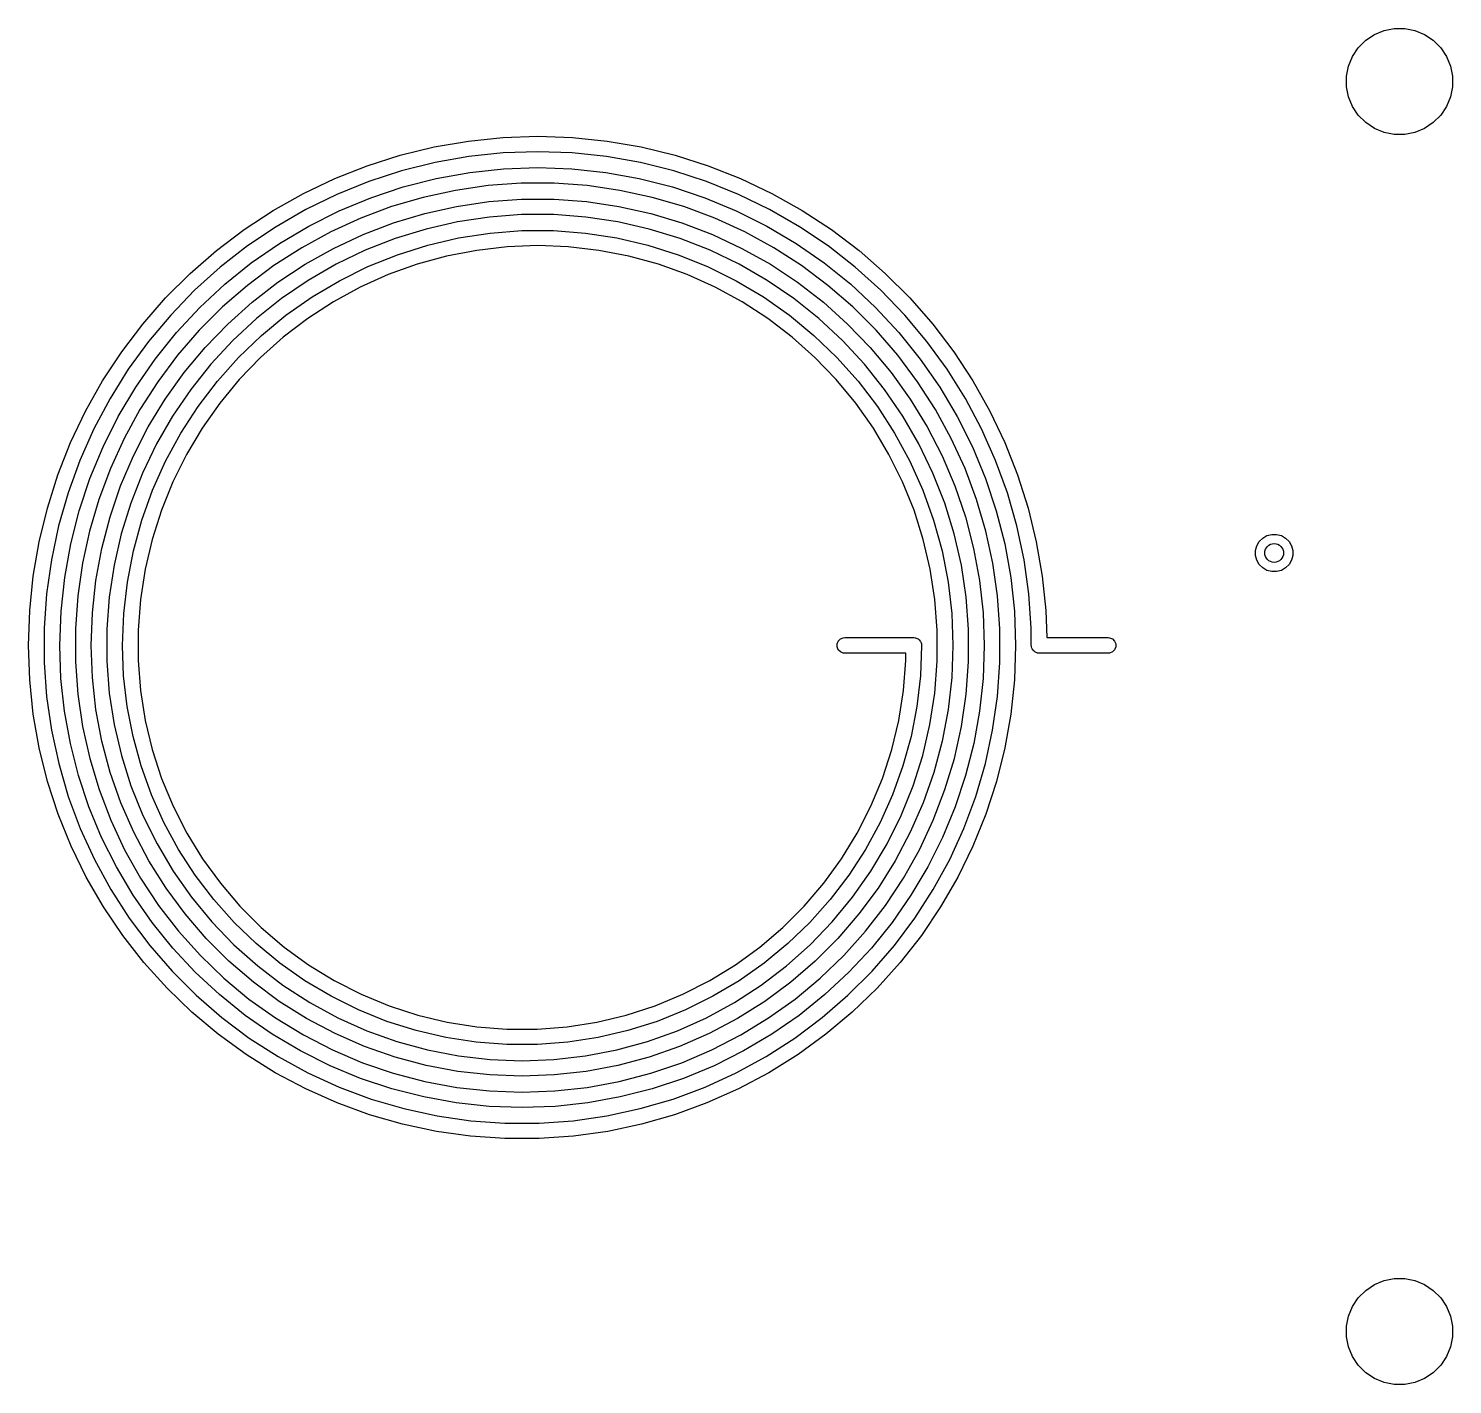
# Model space of a CAD drawing. Extents: x 25 to 275, y -107 to -24.
# Drawn here: x 87.12 to 109.85, y -106.8 to -85.15 of the extents above; entities that cross this region are included whole.
import ezdxf

# ---------------------------------------------------------------- set-up
doc = ezdxf.new("R2010")
doc.units = 0
doc.layers.add('BLACK', color=7, linetype='CONTINUOUS')

msp = doc.modelspace()

# ---------------------------------------------------------------- linework, layer by layer
at = {"layer": 'BLACK', "linetype": 'CONTINUOUS'}
for p, q in [((108.599313, -85.250367), (108.753258, -85.186601)), ((108.753258, -85.186601), (108.916685, -85.154093)), ((108.916685, -85.154093), (109.083315, -85.154093)), ((109.083315, -85.154093), (109.246742, -85.186601)), ((109.246742, -85.186601), (109.400687, -85.250367)), ((108.342941, -85.460766), (108.460766, -85.342941)), ((108.460766, -85.342941), (108.599313, -85.250367)), ((109.400687, -85.250367), (109.539234, -85.342941)), ((109.539234, -85.342941), (109.657059, -85.460766)), ((108.186601, -85.753258), (108.250367, -85.599313)), ((108.250367, -85.599313), (108.342941, -85.460766)), ((109.657059, -85.460766), (109.749633, -85.599313)), ((109.749633, -85.599313), (109.813399, -85.753258)), ((108.154093, -85.916685), (108.186601, -85.753258)), ((109.813399, -85.753258), (109.845907, -85.916685)), ((108.154093, -86.083315), (108.154093, -85.916685)), ((108.186601, -86.246742), (108.154093, -86.083315)), ((109.845907, -86.083315), (109.813399, -86.246742)), ((109.845907, -85.916685), (109.845907, -86.083315)), ((108.250367, -86.400687), (108.186601, -86.246742)), ((109.813399, -86.246742), (109.749633, -86.400687)), ((108.342941, -86.539234), (108.250367, -86.400687)), ((108.460766, -86.657059), (108.342941, -86.539234)), ((109.657059, -86.539234), (109.539234, -86.657059)), ((109.749633, -86.400687), (109.657059, -86.539234)), ((108.599313, -86.749633), (108.460766, -86.657059)), ((108.753258, -86.813399), (108.599313, -86.749633)), ((109.400687, -86.749633), (109.246742, -86.813399)), ((109.539234, -86.657059), (109.400687, -86.749633)), ((93.59692, -87.044942), (94.143646, -86.950677)), ((94.143646, -86.950677), (94.69553, -86.893941)), ((94.69553, -86.893941), (95.25, -86.875)), ((95.25, -86.875), (95.80447, -86.893941)), ((95.80447, -86.893941), (96.356354, -86.950677)), ((96.356354, -86.950677), (96.90308, -87.044942)), ((108.916685, -86.845907), (108.753258, -86.813399)), ((109.083315, -86.845907), (108.916685, -86.845907)), ((109.246742, -86.813399), (109.083315, -86.845907)), ((92.529103, -87.34413), (93.057901, -87.176297)), ((93.057901, -87.176297), (93.59692, -87.044942)), ((94.153344, -87.196886), (93.611697, -87.292393)), ((94.700333, -87.139395), (94.153344, -87.196886)), ((95.25, -87.1202), (94.700333, -87.139395)), ((95.799667, -87.139395), (95.25, -87.1202)), ((96.346656, -87.196886), (95.799667, -87.139395)), ((96.888303, -87.292393), (96.346656, -87.196886)), ((96.90308, -87.044942), (97.442099, -87.176297)), ((97.442099, -87.176297), (97.970897, -87.34413)), ((92.012991, -87.547658), (92.529103, -87.34413)), ((93.078033, -87.42545), (92.55495, -87.59541)), ((93.611697, -87.292393), (93.078033, -87.42545)), ((93.62919, -87.549255), (94.164849, -87.452612)), ((94.164849, -87.452612), (94.706039, -87.394428)), ((94.706039, -87.394428), (95.25, -87.375)), ((95.25, -87.375), (95.793961, -87.394428)), ((95.793961, -87.394428), (96.335151, -87.452612)), ((96.335151, -87.452612), (96.87081, -87.549255)), ((97.421967, -87.42545), (96.888303, -87.292393)), ((97.94505, -87.59541), (97.421967, -87.42545)), ((97.970897, -87.34413), (98.487009, -87.547658)), ((91.511972, -87.785933), (92.012991, -87.547658)), ((92.55495, -87.59541), (92.044997, -87.801445)), ((92.585336, -87.855758), (93.101789, -87.683866)), ((93.101789, -87.683866), (93.62919, -87.549255)), ((94.461146, -87.662581), (93.93971, -87.737553)), ((94.986601, -87.625), (94.461146, -87.662581)), ((95.513399, -87.625), (94.986601, -87.625)), ((96.038854, -87.662581), (95.513399, -87.625)), ((96.56029, -87.737553), (96.038854, -87.662581)), ((96.87081, -87.549255), (97.398211, -87.683866)), ((97.398211, -87.683866), (97.914664, -87.855758)), ((98.455003, -87.801445), (97.94505, -87.59541)), ((98.487009, -87.547658), (98.988028, -87.785933)), ((91.02838, -88.057842), (91.511972, -87.785933)), ((92.044997, -87.801445), (91.550658, -88.04255)), ((92.082461, -88.064056), (92.585336, -87.855758)), ((93.424952, -87.849531), (92.919493, -87.997947)), ((93.93971, -87.737553), (93.424952, -87.849531)), ((93.955837, -87.99352), (94.47073, -87.917743)), ((94.47073, -87.917743), (94.989781, -87.879753)), ((94.989781, -87.879753), (95.510219, -87.879753)), ((95.510219, -87.879753), (96.02927, -87.917743)), ((96.02927, -87.917743), (96.544163, -87.99352)), ((97.075048, -87.849531), (96.56029, -87.737553)), ((97.580507, -87.997947), (97.075048, -87.849531)), ((97.914664, -87.855758), (98.417539, -88.064056)), ((98.949342, -88.04255), (98.455003, -87.801445)), ((98.988028, -87.785933), (99.47162, -88.057842)), ((90.564472, -88.36212), (91.02838, -88.057842)), ((91.550658, -88.04255), (91.074342, -88.317551)), ((91.595726, -88.307698), (92.082461, -88.064056)), ((92.919493, -87.997947), (92.42591, -88.182044)), ((92.949477, -88.256617), (93.44785, -88.106679)), ((93.44785, -88.106679), (93.955837, -87.99352)), ((94.992756, -88.125), (94.479706, -88.163448)), ((95.507244, -88.125), (94.992756, -88.125)), ((96.020294, -88.163448), (95.507244, -88.125)), ((96.544163, -87.99352), (97.05215, -88.106679)), ((97.05215, -88.106679), (97.550523, -88.256617)), ((98.07409, -88.182044), (97.580507, -87.997947)), ((98.417539, -88.064056), (98.904274, -88.307698)), ((99.425658, -88.317551), (98.949342, -88.04255)), ((99.47162, -88.057842), (99.935528, -88.36212)), ((90.12241, -88.697346), (90.564472, -88.36212)), ((91.074342, -88.317551), (90.61837, -88.625108)), ((91.127614, -88.585442), (91.595726, -88.307698)), ((92.42591, -88.182044), (91.946718, -88.400884)), ((92.463379, -88.442533), (92.949477, -88.256617)), ((93.469374, -88.354613), (92.977742, -88.506261)), ((93.970963, -88.240128), (93.469374, -88.354613)), ((94.479706, -88.163448), (93.970963, -88.240128)), ((94.490222, -88.418711), (94.996244, -88.379862)), ((94.996244, -88.379862), (95.503756, -88.379862)), ((95.503756, -88.379862), (96.009778, -88.418711)), ((96.529037, -88.240128), (96.020294, -88.163448)), ((97.030626, -88.354613), (96.529037, -88.240128)), ((97.522258, -88.506261), (97.030626, -88.354613)), ((97.550523, -88.256617), (98.036621, -88.442533)), ((98.553282, -88.400884), (98.07409, -88.182044)), ((98.904274, -88.307698), (99.372386, -88.585442)), ((99.88163, -88.625108), (99.425658, -88.317551)), ((99.935528, -88.36212), (100.37759, -88.697346)), ((90.680508, -88.895873), (91.127614, -88.585442)), ((91.946718, -88.400884), (91.484359, -88.653351)), ((91.992148, -88.663437), (92.463379, -88.442533)), ((92.977742, -88.506261), (92.498818, -88.694225)), ((93.494498, -88.611821), (93.988659, -88.496182)), ((93.988659, -88.496182), (94.490222, -88.418711)), ((96.009778, -88.418711), (96.511341, -88.496182)), ((96.511341, -88.496182), (97.005502, -88.611821)), ((98.001182, -88.694225), (97.522258, -88.506261)), ((98.036621, -88.442533), (98.507852, -88.663437)), ((99.015641, -88.653351), (98.553282, -88.400884)), ((99.372386, -88.585442), (99.819492, -88.895873)), ((89.704256, -89.061958), (90.12241, -88.697346)), ((90.61837, -88.625108), (90.184962, -88.963723)), ((91.484359, -88.653351), (91.041189, -88.938159)), ((91.5383, -88.918149), (91.992148, -88.663437)), ((92.498818, -88.694225), (92.03528, -88.917453)), ((92.53992, -88.954664), (93.010638, -88.764947)), ((93.010638, -88.764947), (93.494498, -88.611821)), ((93.796367, -88.788133), (93.325119, -88.917634)), ((94.276146, -88.695085), (93.796367, -88.788133)), ((94.76164, -88.639037), (94.276146, -88.695085)), ((95.25, -88.620318), (94.76164, -88.639037)), ((95.73836, -88.639037), (95.25, -88.620318)), ((96.223854, -88.695085), (95.73836, -88.639037)), ((96.703633, -88.788133), (96.223854, -88.695085)), ((97.174881, -88.917634), (96.703633, -88.788133)), ((97.005502, -88.611821), (97.489362, -88.764947)), ((97.489362, -88.764947), (97.96008, -88.954664)), ((98.46472, -88.917453), (98.001182, -88.694225)), ((98.507852, -88.663437), (98.9617, -88.918149)), ((99.458811, -88.938159), (99.015641, -88.653351)), ((100.315038, -88.963723), (99.88163, -88.625108)), ((100.37759, -88.697346), (100.795744, -89.061958)), ((89.311958, -89.454256), (89.704256, -89.061958)), ((90.184962, -88.963723), (89.776231, -89.331746)), ((90.256687, -89.237409), (90.680508, -88.895873)), ((91.041189, -88.938159), (90.619466, -89.253857)), ((91.104255, -89.205311), (91.5383, -88.918149)), ((92.03528, -88.917453), (91.58972, -89.174698)), ((92.085106, -89.179856), (92.53992, -88.954664)), ((93.325119, -88.917634), (92.865166, -89.082829)), ((97.634834, -89.082829), (97.174881, -88.917634)), ((97.96008, -88.954664), (98.414894, -89.179856)), ((98.91028, -89.174698), (98.46472, -88.917453)), ((98.9617, -88.918149), (99.395745, -89.205311)), ((99.880534, -89.253857), (99.458811, -88.938159)), ((99.819492, -88.895873), (100.243313, -89.237409)), ((100.723769, -89.331746), (100.315038, -88.963723)), ((100.795744, -89.061958), (101.188042, -89.454256)), ((89.858311, -89.608311), (90.256687, -89.237409)), ((90.619466, -89.253857), (90.221339, -89.598837)), ((90.69233, -89.523389), (91.104255, -89.205311)), ((91.58972, -89.174698), (91.164629, -89.464519)), ((91.648865, -89.439204), (92.085106, -89.179856)), ((92.419209, -89.282749), (91.989863, -89.516219)), ((92.865166, -89.082829), (92.419209, -89.282749)), ((98.080791, -89.282749), (97.634834, -89.082829)), ((98.510137, -89.516219), (98.080791, -89.282749)), ((98.414894, -89.179856), (98.851135, -89.439204)), ((99.335371, -89.464519), (98.91028, -89.174698)), ((99.395745, -89.205311), (99.80767, -89.523389)), ((100.278661, -89.598837), (99.880534, -89.253857)), ((100.243313, -89.237409), (100.641689, -89.608311)), ((88.947346, -89.87241), (89.311958, -89.454256)), ((89.776231, -89.331746), (89.394167, -89.727385)), ((91.164629, -89.464519), (90.762386, -89.785298)), ((91.233757, -89.731185), (91.648865, -89.439204)), ((91.989863, -89.516219), (91.57965, -89.781871)), ((98.92035, -89.781871), (98.510137, -89.516219)), ((98.851135, -89.439204), (99.266243, -89.731185)), ((99.737614, -89.785298), (99.335371, -89.464519)), ((101.105833, -89.727385), (100.723769, -89.331746)), ((101.188042, -89.454256), (101.552654, -89.87241)), ((89.394167, -89.727385), (89.040633, -90.148711)), ((89.487409, -90.006687), (89.858311, -89.608311)), ((90.221339, -89.598837), (89.848837, -89.971339)), ((90.304721, -89.870688), (90.69233, -89.523389)), ((90.842217, -90.054085), (91.233757, -89.731185)), ((99.266243, -89.731185), (99.657783, -90.054085)), ((99.80767, -89.523389), (100.195279, -89.870688)), ((100.651163, -89.971339), (100.278661, -89.598837)), ((100.641689, -89.608311), (101.012591, -90.006687)), ((101.459367, -90.148711), (101.105833, -89.727385)), ((88.61212, -90.314472), (88.947346, -89.87241)), ((89.848837, -89.971339), (89.503857, -90.369466)), ((89.943498, -90.245353), (90.304721, -89.870688)), ((90.762386, -89.785298), (90.385239, -90.135239)), ((91.57965, -89.781871), (91.190976, -90.078144)), ((99.309024, -90.078144), (98.92035, -89.781871)), ((100.114761, -90.135239), (99.737614, -89.785298)), ((100.195279, -89.870688), (100.556502, -90.245353)), ((100.996143, -90.369466), (100.651163, -89.971339)), ((101.552654, -89.87241), (101.88788, -90.314472)), ((89.040633, -90.148711), (88.71735, -90.593672)), ((89.145873, -90.430508), (89.487409, -90.006687)), ((90.385239, -90.135239), (90.035298, -90.512386)), ((90.476544, -90.40601), (90.842217, -90.054085)), ((91.190976, -90.078144), (90.826121, -90.403301)), ((99.673879, -90.403301), (99.309024, -90.078144)), ((99.657783, -90.054085), (100.023456, -90.40601)), ((100.464702, -90.512386), (100.114761, -90.135239)), ((101.012591, -90.006687), (101.354127, -90.430508)), ((101.78265, -90.593672), (101.459367, -90.148711)), ((88.307842, -90.77838), (88.61212, -90.314472)), ((89.503857, -90.369466), (89.188159, -90.791189)), ((89.610588, -90.645387), (89.943498, -90.245353)), ((90.138884, -90.784894), (90.476544, -90.40601)), ((90.826121, -90.403301), (90.487228, -90.755434)), ((100.012772, -90.755434), (99.673879, -90.403301)), ((100.023456, -90.40601), (100.361116, -90.784894)), ((100.556502, -90.245353), (100.889412, -90.645387)), ((101.311841, -90.791189), (100.996143, -90.369466)), ((101.88788, -90.314472), (102.192158, -90.77838)), ((88.71735, -90.593672), (88.425893, -91.0601)), ((88.835442, -90.877614), (89.145873, -90.430508)), ((89.307766, -91.068655), (89.610588, -90.645387)), ((90.035298, -90.512386), (89.714519, -90.914629)), ((100.785481, -90.914629), (100.464702, -90.512386)), ((100.889412, -90.645387), (101.192234, -91.068655)), ((101.354127, -90.430508), (101.664558, -90.877614)), ((102.074107, -91.0601), (101.78265, -90.593672)), ((88.035933, -91.261972), (88.307842, -90.77838)), ((88.557698, -91.345726), (88.835442, -90.877614)), ((89.188159, -90.791189), (88.903351, -91.234359)), ((89.831218, -91.188514), (90.138884, -90.784894)), ((90.487228, -90.755434), (90.176284, -91.132475)), ((100.323716, -91.132475), (100.012772, -90.755434)), ((100.361116, -90.784894), (100.668782, -91.188514)), ((101.596649, -91.234359), (101.311841, -90.791189)), ((101.664558, -90.877614), (101.942302, -91.345726)), ((102.192158, -90.77838), (102.464067, -91.261972)), ((88.425893, -91.0601), (88.167683, -91.545723)), ((89.036648, -91.512898), (89.307766, -91.068655)), ((89.714519, -90.914629), (89.424698, -91.33972)), ((101.075302, -91.33972), (100.785481, -90.914629)), ((101.192234, -91.068655), (101.463352, -91.512898)), ((102.332317, -91.545723), (102.074107, -91.0601)), ((87.797658, -91.762991), (88.035933, -91.261972)), ((88.903351, -91.234359), (88.650884, -91.696718)), ((89.555351, -91.614501), (89.831218, -91.188514)), ((90.176284, -91.132475), (89.895115, -91.532212)), ((100.604885, -91.532212), (100.323716, -91.132475)), ((100.668782, -91.188514), (100.944649, -91.614501)), ((101.849116, -91.696718), (101.596649, -91.234359)), ((102.464067, -91.261972), (102.702342, -91.762991)), ((88.167683, -91.545723), (87.943977, -92.048175)), ((88.314056, -91.832461), (88.557698, -91.345726)), ((88.798681, -91.975746), (89.036648, -91.512898)), ((89.424698, -91.33972), (89.167453, -91.78528)), ((89.895115, -91.532212), (89.645371, -91.952299)), ((100.854629, -91.952299), (100.604885, -91.532212)), ((101.332547, -91.78528), (101.075302, -91.33972)), ((101.463352, -91.512898), (101.701319, -91.975746)), ((101.942302, -91.345726), (102.185944, -91.832461)), ((102.556023, -92.048175), (102.332317, -91.545723)), ((87.59413, -92.279103), (87.797658, -91.762991)), ((88.650884, -91.696718), (88.432044, -92.17591)), ((89.167453, -91.78528), (88.944225, -92.248818)), ((89.312903, -92.060356), (89.555351, -91.614501)), ((100.944649, -91.614501), (101.187097, -92.060356)), ((101.555775, -92.248818), (101.332547, -91.78528)), ((102.067956, -92.17591), (101.849116, -91.696718)), ((102.702342, -91.762991), (102.90587, -92.279103)), ((88.105758, -92.335336), (88.314056, -91.832461)), ((88.595135, -92.45473), (88.798681, -91.975746)), ((89.645371, -91.952299), (89.428517, -92.390272)), ((101.071483, -92.390272), (100.854629, -91.952299)), ((101.701319, -91.975746), (101.904865, -92.45473)), ((102.185944, -91.832461), (102.394242, -92.335336)), ((87.943977, -92.048175), (87.755865, -92.565008)), ((88.432044, -92.17591), (88.247947, -92.669493)), ((89.105296, -92.523462), (89.312903, -92.060356)), ((101.187097, -92.060356), (101.394704, -92.523462)), ((102.252053, -92.669493), (102.067956, -92.17591)), ((102.744135, -92.565008), (102.556023, -92.048175)), ((87.426297, -92.807901), (87.59413, -92.279103)), ((87.933866, -92.851789), (88.105758, -92.335336)), ((88.427096, -92.947294), (88.595135, -92.45473)), ((88.944225, -92.248818), (88.756261, -92.727742)), ((89.428517, -92.390272), (89.245826, -92.84356)), ((101.254174, -92.84356), (101.071483, -92.390272)), ((101.743739, -92.727742), (101.555775, -92.248818)), ((101.904865, -92.45473), (102.072904, -92.947294)), ((102.394242, -92.335336), (102.566134, -92.851789)), ((102.90587, -92.279103), (103.073703, -92.807901)), ((87.755865, -92.565008), (87.604264, -93.093704)), ((88.247947, -92.669493), (88.099531, -93.174952)), ((88.933749, -93.001101), (89.105296, -92.523462)), ((101.394704, -92.523462), (101.566251, -93.001101)), ((102.400469, -93.174952), (102.252053, -92.669493)), ((102.895736, -93.093704), (102.744135, -92.565008)), ((87.294942, -93.34692), (87.426297, -92.807901)), ((87.799255, -93.37919), (87.933866, -92.851789)), ((88.756261, -92.727742), (88.604613, -93.219374)), ((89.245826, -92.84356), (89.098369, -93.309502)), ((101.401631, -93.309502), (101.254174, -92.84356)), ((101.895387, -93.219374), (101.743739, -92.727742)), ((102.566134, -92.851789), (102.700745, -93.37919)), ((103.073703, -92.807901), (103.205058, -93.34692)), ((87.604264, -93.093704), (87.489912, -93.631687)), ((88.295459, -93.45081), (88.427096, -92.947294)), ((88.799268, -93.490471), (88.933749, -93.001101)), ((101.566251, -93.001101), (101.700732, -93.490471)), ((102.072904, -92.947294), (102.204541, -93.45081)), ((103.010088, -93.631687), (102.895736, -93.093704)), ((87.200677, -93.893646), (87.294942, -93.34692)), ((87.702612, -93.914849), (87.799255, -93.37919)), ((88.099531, -93.174952), (87.987553, -93.68971)), ((88.604613, -93.219374), (88.490128, -93.720963)), ((89.098369, -93.309502), (88.987013, -93.785365)), ((101.512987, -93.785365), (101.401631, -93.309502)), ((102.009872, -93.720963), (101.895387, -93.219374)), ((102.512447, -93.68971), (102.400469, -93.174952)), ((102.700745, -93.37919), (102.797388, -93.914849)), ((103.205058, -93.34692), (103.299323, -93.893646)), ((106.722836, -93.410195), (106.761994, -93.342372)), ((106.761994, -93.342372), (106.817372, -93.286994)), ((106.817372, -93.286994), (106.885195, -93.247836)), ((106.885195, -93.247836), (106.960842, -93.227567)), ((106.960842, -93.227567), (107.039158, -93.227567)), ((107.039158, -93.227567), (107.114805, -93.247836)), ((107.114805, -93.247836), (107.182628, -93.286994)), ((107.182628, -93.286994), (107.238006, -93.342372)), ((107.238006, -93.342372), (107.277164, -93.410195)), ((88.200929, -93.962592), (88.295459, -93.45081)), ((88.702642, -93.988698), (88.799268, -93.490471)), ((101.700732, -93.490471), (101.797358, -93.988698)), ((102.204541, -93.45081), (102.299071, -93.962592)), ((106.702567, -93.485842), (106.722836, -93.410195)), ((106.702567, -93.564158), (106.702567, -93.485842)), ((106.722836, -93.639805), (106.702567, -93.564158)), ((107.277164, -93.410195), (107.297433, -93.485842)), ((107.297433, -93.564158), (107.277164, -93.639805)), ((107.297433, -93.485842), (107.297433, -93.564158)), ((87.489912, -93.631687), (87.413366, -94.176337)), ((87.987553, -93.68971), (87.912581, -94.211146)), ((88.490128, -93.720963), (88.413448, -94.229706)), ((88.987013, -93.785365), (88.912411, -94.268356)), ((101.587589, -94.268356), (101.512987, -93.785365)), ((102.086552, -94.229706), (102.009872, -93.720963)), ((102.587419, -94.211146), (102.512447, -93.68971)), ((103.086634, -94.176337), (103.010088, -93.631687)), ((106.761994, -93.707628), (106.722836, -93.639805)), ((106.817372, -93.763006), (106.761994, -93.707628)), ((106.885195, -93.802164), (106.817372, -93.763006)), ((106.960842, -93.822433), (106.885195, -93.802164)), ((107.039158, -93.822433), (106.960842, -93.822433)), ((107.114805, -93.802164), (107.039158, -93.822433)), ((107.182628, -93.763006), (107.114805, -93.802164)), ((107.238006, -93.707628), (107.182628, -93.763006)), ((107.277164, -93.639805), (107.238006, -93.707628)), ((87.143941, -94.44553), (87.200677, -93.893646)), ((87.644428, -94.456039), (87.702612, -93.914849)), ((88.144007, -94.479908), (88.200929, -93.962592)), ((88.644439, -94.492861), (88.702642, -93.988698)), ((101.797358, -93.988698), (101.855561, -94.492861)), ((102.299071, -93.962592), (102.355993, -94.479908)), ((102.797388, -93.914849), (102.855572, -94.456039)), ((103.299323, -93.893646), (103.356059, -94.44553)), ((87.413366, -94.176337), (87.375, -94.724999)), ((87.912581, -94.211146), (87.875, -94.736601)), ((88.413448, -94.229706), (88.375, -94.742756)), ((88.912411, -94.268356), (88.875, -94.755641)), ((101.625, -94.755641), (101.587589, -94.268356)), ((102.125, -94.742756), (102.086552, -94.229706)), ((102.625, -94.736601), (102.587419, -94.211146)), ((103.125, -94.724999), (103.086634, -94.176337)), ((87.125, -95), (87.143941, -94.44553)), ((87.625, -95), (87.644428, -94.456039)), ((88.125, -95), (88.144007, -94.479908)), ((88.625, -95), (88.644439, -94.492861)), ((101.855561, -94.492861), (101.875, -95)), ((102.355993, -94.479908), (102.375, -95)), ((102.855572, -94.456039), (102.875, -95)), ((103.356059, -94.44553), (103.37073, -94.875)), ((87.375, -94.724999), (87.375, -95)), ((87.875, -94.736601), (87.875, -95)), ((88.375, -94.742756), (88.375, -95)), ((102.125, -95), (102.125, -94.742756)), ((102.625, -95), (102.625, -94.736601)), ((103.125, -95), (103.125, -94.724999)), ((88.875, -94.755641), (88.875, -95)), ((100.027402, -94.975614), (100.046066, -94.930554)), ((100.046066, -94.930554), (100.080554, -94.896066)), ((100.080554, -94.896066), (100.125614, -94.877402)), ((100.125614, -94.877402), (100.15, -94.875)), ((100.15, -94.875), (101.25, -94.875)), ((101.25, -94.875), (101.274386, -94.877402)), ((101.274386, -94.877402), (101.276153, -94.878134)), ((101.276153, -94.878134), (101.277815, -94.878134)), ((101.277815, -94.878134), (101.288031, -94.883054)), ((101.288031, -94.883054), (101.319446, -94.896066)), ((101.319446, -94.896066), (101.323528, -94.900148)), ((101.323528, -94.900148), (101.327936, -94.902271)), ((101.327936, -94.902271), (101.336933, -94.913553)), ((101.336933, -94.913553), (101.353934, -94.930554)), ((101.353934, -94.930554), (101.357655, -94.939538)), ((101.357655, -94.939538), (101.362621, -94.945765)), ((101.362621, -94.945765), (101.36555, -94.958598)), ((101.36555, -94.958598), (101.372598, -94.975614)), ((101.625, -95), (101.625, -94.755641)), ((103.37073, -94.875), (104.35, -94.875)), ((104.35, -94.875), (104.374386, -94.877402)), ((104.374386, -94.877402), (104.419446, -94.896066)), ((104.419446, -94.896066), (104.453934, -94.930554)), ((104.453934, -94.930554), (104.472598, -94.975614)), ((87.144183, -95.549332), (87.125, -95)), ((87.375, -95), (87.375, -95.272328)), ((87.643791, -95.526126), (87.625, -95)), ((87.875, -95), (87.875, -95.260393)), ((88.144224, -95.513769), (88.125, -95)), ((88.375, -95), (88.375, -95.253942)), ((88.643706, -95.488001), (88.625, -95)), ((88.875, -95), (88.875, -95.240652)), ((100.027402, -95.024386), (100.027402, -94.975614)), ((100.046066, -95.069446), (100.027402, -95.024386)), ((100.080554, -95.103934), (100.046066, -95.069446)), ((100.125614, -95.122598), (100.080554, -95.103934)), ((100.15, -95.125), (100.125614, -95.122598)), ((101.125, -95.125), (100.15, -95.125)), ((101.125, -95.240652), (101.125, -95.125)), ((101.375, -95), (101.356294, -95.488001)), ((101.372598, -94.975614), (101.372598, -94.989476)), ((101.372598, -94.989476), (101.375, -95)), ((101.625, -95.253942), (101.625, -95)), ((101.875, -95), (101.855776, -95.513769)), ((102.125, -95.260393), (102.125, -95)), ((102.375, -95), (102.356209, -95.526126)), ((102.625, -95.272328), (102.625, -95)), ((102.875, -95), (102.855817, -95.549332)), ((103.127402, -95.010523), (103.125, -95)), ((103.127402, -95.024386), (103.127402, -95.010523)), ((103.134449, -95.041401), (103.127402, -95.024386)), ((103.137379, -95.054235), (103.134449, -95.041401)), ((103.142344, -95.060461), (103.137379, -95.054235)), ((103.146066, -95.069446), (103.142344, -95.060461)), ((103.163066, -95.086446), (103.146066, -95.069446)), ((103.172064, -95.097729), (103.163066, -95.086446)), ((103.176471, -95.099851), (103.172064, -95.097729)), ((103.180554, -95.103934), (103.176471, -95.099851)), ((103.211968, -95.116945), (103.180554, -95.103934)), ((103.222185, -95.121866), (103.211968, -95.116945)), ((103.223847, -95.121866), (103.222185, -95.121866)), ((103.225614, -95.122598), (103.223847, -95.121866)), ((103.25, -95.125), (103.225614, -95.122598)), ((104.35, -95.125), (103.25, -95.125)), ((104.374386, -95.122598), (104.35, -95.125)), ((104.419446, -95.103934), (104.374386, -95.122598)), ((104.453934, -95.069446), (104.419446, -95.103934)), ((104.472598, -95.024386), (104.453934, -95.069446)), ((104.472598, -94.975614), (104.472598, -95.024386)), ((87.375, -95.272328), (87.413855, -95.815595)), ((87.875, -95.260393), (87.913015, -95.77979)), ((88.375, -95.253942), (88.413878, -95.760336)), ((88.875, -95.240652), (88.912762, -95.720472)), ((101.087238, -95.720472), (101.125, -95.240652)), ((101.586122, -95.760336), (101.625, -95.253942)), ((102.086985, -95.77979), (102.125, -95.260393)), ((102.586145, -95.815595), (102.625, -95.272328)), ((87.201639, -96.095988), (87.144183, -95.549332)), ((87.700067, -96.049572), (87.643791, -95.526126)), ((88.201788, -96.024666), (88.144224, -95.513769)), ((88.699712, -95.973139), (88.643706, -95.488001)), ((101.356294, -95.488001), (101.300288, -95.973139)), ((101.855776, -95.513769), (101.798212, -96.024666)), ((102.356209, -95.526126), (102.299933, -96.049572)), ((102.855817, -95.549332), (102.798361, -96.095988)), ((87.413855, -95.815595), (87.491367, -96.354706)), ((87.913015, -95.77979), (87.988842, -96.295027)), ((88.413878, -95.760336), (88.491406, -96.262267)), ((88.912762, -95.720472), (88.988055, -96.19585)), ((101.011945, -96.19585), (101.087238, -95.720472)), ((101.508594, -96.262267), (101.586122, -95.760336)), ((102.011158, -96.295027), (102.086985, -95.77979)), ((102.508633, -96.354706), (102.586145, -95.815595)), ((87.297088, -96.637305), (87.201639, -96.095988)), ((87.793542, -96.567669), (87.700067, -96.049572)), ((88.297371, -96.529831), (88.201788, -96.024666)), ((88.792692, -96.452566), (88.699712, -95.973139)), ((101.300288, -95.973139), (101.207308, -96.452566)), ((101.798212, -96.024666), (101.702629, -96.529831)), ((102.299933, -96.049572), (102.206458, -96.567669)), ((102.798361, -96.095988), (102.702912, -96.637305)), ((87.988842, -96.295027), (88.102076, -96.803354)), ((88.491406, -96.262267), (88.607129, -96.756792)), ((88.988055, -96.19585), (89.100413, -96.663856)), ((100.899587, -96.663856), (101.011945, -96.19585)), ((101.392871, -96.756792), (101.508594, -96.262267)), ((101.897924, -96.803354), (102.011158, -96.295027)), ((87.491367, -96.354706), (87.607142, -96.886914)), ((88.430437, -97.026442), (88.297371, -96.529831)), ((88.922098, -96.923469), (88.792692, -96.452566)), ((101.207308, -96.452566), (101.077902, -96.923469)), ((101.702629, -96.529831), (101.569563, -97.026442)), ((102.392858, -96.886914), (102.508633, -96.354706)), ((87.430064, -97.170644), (87.297088, -96.637305)), ((87.923739, -97.077778), (87.793542, -96.567669)), ((88.607129, -96.756792), (88.760369, -97.241006)), ((89.100413, -96.663856), (89.249144, -97.121603)), ((100.750856, -97.121603), (100.899587, -96.663856)), ((101.239631, -97.241006), (101.392871, -96.756792)), ((102.206458, -96.567669), (102.076261, -97.077778)), ((102.702912, -96.637305), (102.569936, -97.170644)), ((87.607142, -96.886914), (87.760589, -97.409507)), ((88.102076, -96.803354), (88.252114, -97.302059)), ((89.087172, -97.383084), (88.922098, -96.923469)), ((101.077902, -96.923469), (100.912828, -97.383084)), ((101.747886, -97.302059), (101.897924, -96.803354)), ((102.239411, -97.409507), (102.392858, -96.886914)), ((87.599921, -97.693409), (87.430064, -97.170644)), ((88.089996, -97.577298), (87.923739, -97.077778)), ((88.600243, -97.51172), (88.430437, -97.026442)), ((88.760369, -97.241006), (88.950224, -97.71207)), ((89.249144, -97.121603), (89.433331, -97.566269)), ((100.566669, -97.566269), (100.750856, -97.121603)), ((101.049776, -97.71207), (101.239631, -97.241006)), ((101.569563, -97.026442), (101.399757, -97.51172)), ((102.076261, -97.077778), (101.910004, -97.577298)), ((102.569936, -97.170644), (102.400079, -97.693409)), ((87.760589, -97.409507), (87.950927, -97.919822)), ((88.252114, -97.302059), (88.438155, -97.788482)), ((89.286945, -97.828714), (89.087172, -97.383084)), ((100.912828, -97.383084), (100.713055, -97.828714)), ((101.561845, -97.788482), (101.747886, -97.302059)), ((102.049073, -97.919822), (102.239411, -97.409507)), ((87.80583, -98.203051), (87.599921, -97.693409)), ((88.291464, -98.063686), (88.089996, -97.577298)), ((88.805839, -97.982951), (88.600243, -97.51172)), ((89.433331, -97.566269), (89.651839, -97.995114)), ((100.348161, -97.995114), (100.566669, -97.566269)), ((101.399757, -97.51172), (101.194161, -97.982951)), ((101.910004, -97.577298), (101.708536, -98.063686)), ((102.400079, -97.693409), (102.19417, -98.203051)), ((87.950927, -97.919822), (88.177185, -98.415258)), ((88.438155, -97.788482), (88.659207, -98.260027)), ((88.950224, -97.71207), (89.175582, -98.167218)), ((89.520244, -98.257744), (89.286945, -97.828714)), ((100.713055, -97.828714), (100.479756, -98.257744)), ((100.824418, -98.167218), (101.049776, -97.71207)), ((101.340793, -98.260027), (101.561845, -97.788482)), ((101.822815, -98.415258), (102.049073, -97.919822)), ((88.527117, -98.534461), (88.291464, -98.063686)), ((89.046075, -98.4375), (88.805839, -97.982951)), ((89.651839, -97.995114), (89.903319, -98.405493)), ((100.096681, -98.405493), (100.348161, -97.995114)), ((101.194161, -97.982951), (100.953925, -98.4375)), ((101.708536, -98.063686), (101.472883, -98.534461)), ((88.046788, -98.697089), (87.80583, -98.203051)), ((88.659207, -98.260027), (88.914089, -98.714178)), ((89.175582, -98.167218), (89.435121, -98.603779)), ((89.7857, -98.667656), (89.520244, -98.257744)), ((100.479756, -98.257744), (100.2143, -98.667656)), ((100.564879, -98.603779), (100.824418, -98.167218)), ((101.085911, -98.714178), (101.340793, -98.260027)), ((102.19417, -98.203051), (101.953212, -98.697089)), ((88.177185, -98.415258), (88.43821, -98.89329)), ((88.795755, -98.987226), (88.527117, -98.534461)), ((89.319608, -98.872825), (89.046075, -98.4375)), ((89.435121, -98.603779), (89.727316, -99.019193)), ((89.903319, -98.405493), (90.186222, -98.794876)), ((99.813778, -98.794876), (100.096681, -98.405493)), ((100.272684, -99.019193), (100.564879, -98.603779)), ((100.953925, -98.4375), (100.680392, -98.872825)), ((101.472883, -98.534461), (101.204245, -98.987226)), ((101.56179, -98.89329), (101.822815, -98.415258)), ((88.321621, -99.173114), (88.046788, -98.697089)), ((88.914089, -98.714178), (89.201442, -99.148513)), ((90.081756, -99.056046), (89.7857, -98.667656)), ((90.186222, -98.794876), (90.498804, -99.160863)), ((99.501196, -99.160863), (99.813778, -98.794876)), ((100.2143, -98.667656), (99.918244, -99.056046)), ((100.798558, -99.148513), (101.085911, -98.714178)), ((101.953212, -98.697089), (101.678379, -99.173114)), ((88.43821, -98.89329), (88.732673, -99.351483)), ((89.096008, -99.419673), (88.795755, -98.987226)), ((89.624909, -99.286492), (89.319608, -98.872825)), ((89.727316, -99.019193), (90.050453, -99.41102)), ((90.406675, -99.420632), (90.081756, -99.056046)), ((99.918244, -99.056046), (99.593325, -99.420632)), ((99.949547, -99.41102), (100.272684, -99.019193)), ((100.680392, -98.872825), (100.375091, -99.286492)), ((101.204245, -98.987226), (100.903992, -99.419673)), ((101.267327, -99.351483), (101.56179, -98.89329)), ((88.628991, -99.628809), (88.321621, -99.173114)), ((89.201442, -99.148513), (89.519733, -99.560713)), ((89.960268, -99.676188), (89.624909, -99.286492)), ((90.498804, -99.160863), (90.839137, -99.501196)), ((99.160863, -99.501196), (99.501196, -99.160863)), ((100.375091, -99.286492), (100.039732, -99.676188)), ((100.480267, -99.560713), (100.798558, -99.148513)), ((101.678379, -99.173114), (101.371009, -99.628809)), ((88.732673, -99.351483), (89.059073, -99.787502)), ((89.426347, -99.829598), (89.096008, -99.419673)), ((90.050453, -99.41102), (90.402636, -99.776961)), ((90.758549, -99.759277), (90.406675, -99.420632)), ((90.839137, -99.501196), (91.205124, -99.813778)), ((98.794876, -99.813778), (99.160863, -99.501196)), ((99.593325, -99.420632), (99.241451, -99.759277)), ((99.597364, -99.776961), (99.949547, -99.41102)), ((100.903992, -99.419673), (100.573653, -99.829598)), ((100.940927, -99.787502), (101.267327, -99.351483)), ((88.9674, -100.061952), (88.628991, -99.628809)), ((89.519733, -99.560713), (89.867263, -99.94858)), ((90.323812, -100.039732), (89.960268, -99.676188)), ((100.039732, -99.676188), (99.676188, -100.039732)), ((100.132737, -99.94858), (100.480267, -99.560713)), ((101.371009, -99.628809), (101.0326, -100.061952)), ((89.059073, -99.787502), (89.415746, -100.199125)), ((89.785087, -100.214913), (89.426347, -99.829598)), ((89.867263, -99.94858), (90.242179, -100.310045)), ((90.402636, -99.776961), (90.781799, -100.114869)), ((91.135313, -100.069992), (90.758549, -99.759277)), ((91.205124, -99.813778), (91.594507, -100.096681)), ((98.405493, -100.096681), (98.794876, -99.813778)), ((99.241451, -99.759277), (98.864687, -100.069992)), ((99.218201, -100.114869), (99.597364, -99.776961)), ((99.757821, -100.310045), (100.132737, -99.94858)), ((100.573653, -99.829598), (100.214913, -100.214913)), ((100.584254, -100.199125), (100.940927, -99.787502)), ((89.335199, -100.470435), (88.9674, -100.061952)), ((89.415746, -100.199125), (89.800875, -100.584254)), ((90.713508, -100.375091), (90.323812, -100.039732)), ((90.781799, -100.114869), (91.185715, -100.422761)), ((91.534757, -100.350955), (91.135313, -100.069992)), ((91.594507, -100.096681), (92.004886, -100.348161)), ((97.995114, -100.348161), (98.405493, -100.096681)), ((98.864687, -100.069992), (98.465243, -100.350955)), ((98.814285, -100.422761), (99.218201, -100.114869)), ((99.676188, -100.039732), (99.286492, -100.375091)), ((100.199125, -100.584254), (100.584254, -100.199125)), ((101.0326, -100.061952), (100.664801, -100.470435)), ((90.170402, -100.573653), (89.785087, -100.214913)), ((90.242179, -100.310045), (90.64248, -100.643178)), ((91.127175, -100.680392), (90.713508, -100.375091)), ((91.185715, -100.422761), (91.612015, -100.69883)), ((91.954536, -100.600516), (91.534757, -100.350955)), ((92.004886, -100.348161), (92.433731, -100.566669)), ((97.566269, -100.566669), (97.995114, -100.348161)), ((98.465243, -100.350955), (98.045464, -100.600516)), ((98.387985, -100.69883), (98.814285, -100.422761)), ((99.286492, -100.375091), (98.872825, -100.680392)), ((99.35752, -100.643178), (99.757821, -100.310045)), ((100.214913, -100.214913), (99.829598, -100.573653)), ((89.730596, -100.852266), (89.335199, -100.470435)), ((89.800875, -100.584254), (90.212498, -100.940927)), ((90.580327, -100.903992), (90.170402, -100.573653)), ((90.64248, -100.643178), (91.06603, -100.946202)), ((92.392187, -100.817211), (91.954536, -100.600516)), ((92.433731, -100.566669), (92.878397, -100.750856)), ((97.121603, -100.750856), (97.566269, -100.566669)), ((98.045464, -100.600516), (97.607813, -100.817211)), ((98.93397, -100.946202), (99.35752, -100.643178)), ((99.829598, -100.573653), (99.419673, -100.903992)), ((99.787502, -100.940927), (100.199125, -100.584254)), ((100.664801, -100.470435), (100.269404, -100.852266)), ((90.151666, -101.205585), (89.730596, -100.852266)), ((91.5625, -100.953925), (91.127175, -100.680392)), ((91.612015, -100.69883), (92.058197, -100.941457)), ((92.845142, -100.999768), (92.392187, -100.817211)), ((92.878397, -100.750856), (93.336144, -100.899587)), ((96.663856, -100.899587), (97.121603, -100.750856)), ((97.607813, -100.817211), (97.154858, -100.999768)), ((97.941803, -100.941457), (98.387985, -100.69883)), ((98.872825, -100.680392), (98.4375, -100.953925)), ((100.269404, -100.852266), (99.848334, -101.205585)), ((90.212498, -100.940927), (90.648517, -101.267327)), ((91.012774, -101.204245), (90.580327, -100.903992)), ((91.06603, -100.946202), (91.51057, -101.2175)), ((92.017049, -101.194161), (91.5625, -100.953925)), ((92.058197, -100.941457), (92.521643, -101.149216)), ((93.310743, -101.147116), (92.845142, -100.999768)), ((93.336144, -100.899587), (93.80415, -101.011945)), ((93.80415, -101.011945), (94.279528, -101.087238)), ((94.279528, -101.087238), (94.759348, -101.125)), ((95.240652, -101.125), (95.720472, -101.087238)), ((95.720472, -101.087238), (96.19585, -101.011945)), ((96.19585, -101.011945), (96.663856, -100.899587)), ((97.154858, -100.999768), (96.689257, -101.147116)), ((97.478357, -101.149216), (97.941803, -100.941457)), ((98.4375, -100.953925), (97.982951, -101.194161)), ((98.48943, -101.2175), (98.93397, -100.946202)), ((99.419673, -100.903992), (98.987226, -101.204245)), ((99.351483, -101.267327), (99.787502, -100.940927)), ((90.596356, -101.528671), (90.151666, -101.205585)), ((90.648517, -101.267327), (91.10671, -101.56179)), ((91.465539, -101.472883), (91.012774, -101.204245)), ((91.51057, -101.2175), (91.973727, -101.455626)), ((92.48828, -101.399757), (92.017049, -101.194161)), ((92.521643, -101.149216), (92.999633, -101.320889)), ((92.999633, -101.320889), (93.489362, -101.455469)), ((93.786257, -101.258391), (93.310743, -101.147116)), ((94.268893, -101.332938), (93.786257, -101.258391)), ((94.75582, -101.370322), (94.268893, -101.332938)), ((94.759348, -101.125), (95.240652, -101.125)), ((95.731107, -101.332938), (95.24418, -101.370322)), ((96.213743, -101.258391), (95.731107, -101.332938)), ((96.689257, -101.147116), (96.213743, -101.258391)), ((96.510638, -101.455469), (97.000367, -101.320889)), ((97.000367, -101.320889), (97.478357, -101.149216)), ((97.982951, -101.194161), (97.51172, -101.399757)), ((98.026273, -101.455626), (98.48943, -101.2175)), ((98.987226, -101.204245), (98.534461, -101.472883)), ((98.89329, -101.56179), (99.351483, -101.267327)), ((99.848334, -101.205585), (99.403644, -101.528671)), ((91.0625, -101.81995), (90.596356, -101.528671)), ((91.10671, -101.56179), (91.584742, -101.822815)), ((91.936314, -101.708536), (91.465539, -101.472883)), ((91.973727, -101.455626), (92.453031, -101.659308)), ((92.973558, -101.569563), (92.48828, -101.399757)), ((93.489362, -101.455469), (93.987956, -101.552166)), ((93.987956, -101.552166), (94.492489, -101.610412)), ((95.24418, -101.370322), (94.75582, -101.370322)), ((95.507511, -101.610412), (96.012044, -101.552166)), ((96.012044, -101.552166), (96.510638, -101.455469)), ((97.51172, -101.399757), (97.026442, -101.569563)), ((97.546969, -101.659308), (98.026273, -101.455626)), ((98.534461, -101.472883), (98.063686, -101.708536)), ((98.415258, -101.822815), (98.89329, -101.56179)), ((99.403644, -101.528671), (98.9375, -101.81995)), ((92.422702, -101.910004), (91.936314, -101.708536)), ((92.453031, -101.659308), (92.945923, -101.82746)), ((93.470169, -101.702629), (92.973558, -101.569563)), ((93.975334, -101.798212), (93.470169, -101.702629)), ((94.492489, -101.610412), (95, -101.629865)), ((95, -101.629865), (95.507511, -101.610412)), ((96.529831, -101.702629), (96.024666, -101.798212)), ((97.026442, -101.569563), (96.529831, -101.702629)), ((97.054077, -101.82746), (97.546969, -101.659308)), ((98.063686, -101.708536), (97.577298, -101.910004)), ((91.547827, -102.078003), (91.0625, -101.81995)), ((91.584742, -101.822815), (92.080178, -102.049073)), ((92.922222, -102.076261), (92.422702, -101.910004)), ((92.945923, -101.82746), (93.449776, -101.959184)), ((93.449776, -101.959184), (93.961899, -102.053778)), ((94.486231, -101.855776), (93.975334, -101.798212)), ((95, -101.875), (94.486231, -101.855776)), ((95.513769, -101.855776), (95, -101.875)), ((96.024666, -101.798212), (95.513769, -101.855776)), ((96.038101, -102.053778), (96.550224, -101.959184)), ((96.550224, -101.959184), (97.054077, -101.82746)), ((97.577298, -101.910004), (97.077778, -102.076261)), ((97.919822, -102.049073), (98.415258, -101.822815)), ((98.9375, -101.81995), (98.452173, -102.078003)), ((92.049973, -102.301573), (91.547827, -102.078003)), ((92.080178, -102.049073), (92.590493, -102.239411)), ((92.590493, -102.239411), (93.113086, -102.392858)), ((93.432331, -102.206458), (92.922222, -102.076261)), ((93.950428, -102.299933), (93.432331, -102.206458)), ((93.961899, -102.053778), (94.479561, -102.110737)), ((94.479561, -102.110737), (95, -102.129757)), ((95, -102.129757), (95.520439, -102.110737)), ((95.520439, -102.110737), (96.038101, -102.053778)), ((96.567669, -102.206458), (96.049572, -102.299933)), ((97.077778, -102.076261), (96.567669, -102.206458)), ((96.886914, -102.392858), (97.409507, -102.239411)), ((97.409507, -102.239411), (97.919822, -102.049073)), ((98.452173, -102.078003), (97.950027, -102.301573)), ((92.566491, -102.48957), (92.049973, -102.301573)), ((93.113086, -102.392858), (93.645294, -102.508633)), ((94.473874, -102.356209), (93.950428, -102.299933)), ((95, -102.375), (94.473874, -102.356209)), ((95.526126, -102.356209), (95, -102.375)), ((96.049572, -102.299933), (95.526126, -102.356209)), ((96.354706, -102.508633), (96.886914, -102.392858)), ((97.950027, -102.301573), (97.433509, -102.48957)), ((93.094865, -102.641079), (92.566491, -102.48957)), ((93.632521, -102.755361), (93.094865, -102.641079)), ((93.645294, -102.508633), (94.184405, -102.586145)), ((94.184405, -102.586145), (94.727672, -102.625)), ((94.727672, -102.625), (95.272328, -102.625)), ((95.272328, -102.625), (95.815595, -102.586145)), ((95.815595, -102.586145), (96.354706, -102.508633)), ((96.905135, -102.641079), (96.367479, -102.755361)), ((97.433509, -102.48957), (96.905135, -102.641079)), ((94.176838, -102.83186), (93.632521, -102.755361)), ((94.725166, -102.870203), (94.176838, -102.83186)), ((95.274834, -102.870203), (94.725166, -102.870203)), ((95.823162, -102.83186), (95.274834, -102.870203)), ((96.367479, -102.755361), (95.823162, -102.83186)), ((108.599313, -105.200367), (108.753258, -105.136601)), ((108.753258, -105.136601), (108.916685, -105.104093)), ((108.916685, -105.104093), (109.083315, -105.104093)), ((109.083315, -105.104093), (109.246742, -105.136601)), ((109.246742, -105.136601), (109.400687, -105.200367)), ((108.250367, -105.549313), (108.342941, -105.410766)), ((108.342941, -105.410766), (108.460766, -105.292941)), ((108.460766, -105.292941), (108.599313, -105.200367)), ((109.400687, -105.200367), (109.539234, -105.292941)), ((109.539234, -105.292941), (109.657059, -105.410766)), ((109.657059, -105.410766), (109.749633, -105.549313)), ((108.186601, -105.703258), (108.250367, -105.549313)), ((109.749633, -105.549313), (109.813399, -105.703258)), ((108.154093, -105.866685), (108.186601, -105.703258)), ((108.154093, -106.033315), (108.154093, -105.866685)), ((109.813399, -105.703258), (109.845907, -105.866685)), ((109.845907, -105.866685), (109.845907, -106.033315)), ((108.186601, -106.196742), (108.154093, -106.033315)), ((109.845907, -106.033315), (109.813399, -106.196742)), ((108.250367, -106.350687), (108.186601, -106.196742)), ((109.813399, -106.196742), (109.749633, -106.350687)), ((108.342941, -106.489234), (108.250367, -106.350687)), ((108.460766, -106.607059), (108.342941, -106.489234)), ((109.657059, -106.489234), (109.539234, -106.607059)), ((109.749633, -106.350687), (109.657059, -106.489234)), ((108.599313, -106.699633), (108.460766, -106.607059)), ((108.753258, -106.763399), (108.599313, -106.699633)), ((108.916685, -106.795907), (108.753258, -106.763399)), ((109.246742, -106.763399), (109.083315, -106.795907)), ((109.400687, -106.699633), (109.246742, -106.763399)), ((109.539234, -106.607059), (109.400687, -106.699633)), ((109.083315, -106.795907), (108.916685, -106.795907))]:
    msp.add_line(p, q, dxfattribs=at)
at = {"layer": 'BLACK'}
msp.add_circle((107, -93.525), 0.15, dxfattribs=at)

doc.saveas('drawing.dxf')
